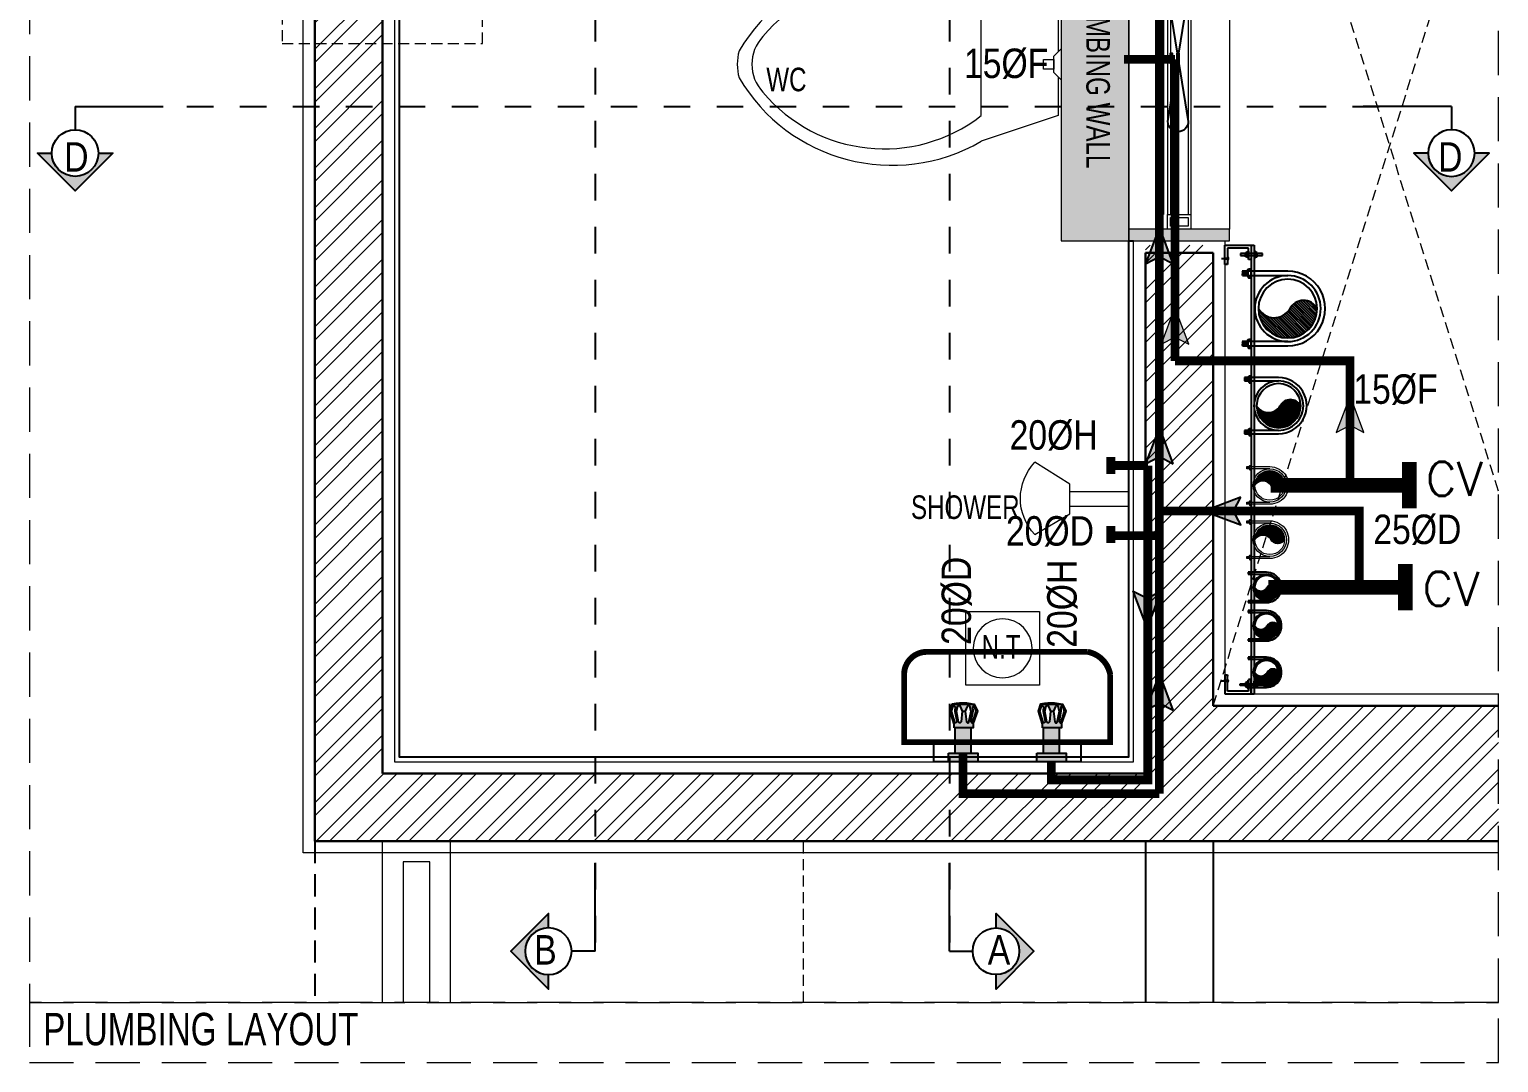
# Model space of a CAD drawing. Header units: inches. Extents: x 899679 to 12882928, y -3363313 to 527800.
# Drawn here: x 962586 to 965081, y 506039 to 507794 of the extents above; entities that cross this region are included whole.
import ezdxf
from ezdxf.enums import TextEntityAlignment as Align

# ---------------------------------------------------------------- set-up
doc = ezdxf.new("R2010")
doc.units = ezdxf.units.IN
doc.header["$LTSCALE"] = 150
for name, pattern in [('Dash', [6, 3, -3]), ('HIDDEN', [0.375, 0.25, -0.125]), ('HIDDEN2', [0.1875, 0.125, -0.0625])]:
    doc.linetypes.add(name, pattern=pattern)
for name, color, linetype, lineweight in [('DOTTED LINE-MSA', 3, 'HIDDEN2', 13), ('ELE', 6, 'Continuous', 25), ('ele02', 4, 'Continuous', 9), ('ele03', 147, 'Continuous', 5), ('g-cen-sym', 8, 'Continuous', 25), ('g-cent-sym', 8, 'Continuous', 15), ('g-ele-02', 8, 'Continuous', 9), ('g-text', 8, 'Continuous', 9), ('P.FIXTURE-MSA', 8, 'Continuous', 5), ('P_Soil Downtke pipe', 6, 'Continuous', 25), ('P_Water Supply Downtake pipe', 3, 'Continuous', 25), ('Pl_FLushing PIpe', 150, 'Continuous', 9), ('PLASTER', 3, 'Continuous', 9), ('SHEET', 7, 'Continuous', 13), ('WALL HATCH-MSA', 251, 'Continuous', 9), ('WALL-MSA', 32, 'Continuous', 30), ('WINDOW-MSA', 50, 'Continuous', 13)]:
    doc.layers.add(name, color=color, linetype=linetype, lineweight=lineweight)
for name, color, linetype in [('ELE-02-MSA', 4, 'Continuous'), ('g-sol250', 8, 'Continuous'), ('P-ASP', 42, 'Continuous'), ('P-DWS', 3, 'Continuous'), ('P-HWS', 1, 'Continuous'), ('P_GEYSER', 1, 'Continuous'), ('P_SANITARY', 7, 'Continuous'), ('PL-bracket', 7, 'Continuous'), ('TILE SECTION', 152, 'Continuous')]:
    doc.layers.add(name, color=color, linetype=linetype)
doc.styles.add('arial unicode', font='swisscl.ttf', dxfattribs={"height": 165})
doc.styles.add('PLUMBING TEXT', font='ARIALN.TTF')
doc.styles.add('SWINS', font='swissc.ttf')
doc.styles.add('{18b73a54-fa43-428c-adcb-c1c7bbdf2c84}', font='Simplex.shx')

# ---------------------------------------------------------------- blocks, each defined once
blk = doc.blocks.new('sec')
at = {"layer": 'g-cen-sym'}
h = blk.add_hatch(color=256, dxfattribs=at)
h.paths.add_polyline_path([(2.73e-14, 537.5273218287452), (-107.956475941309, 429.5708458874361), (-107.956475941309, 399.1607016395453, -0.2062306983916904), (2.730000000001706e-14, 445.6665243379758, -0.4142135623730596), (148.5555081145527, 297.1110162260618), (240.4163056053222, 297.1110162260618)])
h.paths.add_polyline_path([(-107.956475941309, 399.1607016395454), (-107.956475941309, 429.5708458874361), (-138.1869732997017, 399.3403485290693), (-138.1869732997017, 351.6371512499004, -0.09565303018648871)])
h.paths.add_polyline_path([(-138.1869732997017, 399.3403485290693), (-168.4174706606815, 369.1098511680636), (-168.4174706606815, 297.1110162260618), (-148.5555081119139, 297.1110162260618, -0.09423427136048851), (-138.1869732997017, 351.6371512499004)])
h.paths.add_polyline_path([(-168.4174706580426, 369.1098511680636), (-204.6941080129084, 332.8332138158367), (-204.6941080129084, 297.1110162260618), (-168.4174706606815, 297.1110162260618)])
h.paths.add_polyline_path([(-204.6941080129084, 332.8332138158367), (-240.4163056027092, 297.1110162260618), (-204.6941080129084, 297.1110162260618)])
for q in [(2.73e-14, 148.5555081130354), (-561.6378324203346, 0)]:
    blk.add_line((0, 0), q, dxfattribs=at)
blk.add_lwpolyline([(-148.5555081119139, 297.1110162260618), (-240.4163056027092, 297.1110162260618), (2.73e-14, 537.5273218287452), (240.4163056053222, 297.1110162260618), (148.5555081145527, 297.1110162260618)], dxfattribs=at)
blk.add_circle((2.73e-14, 297.1110162260618), 148.5555081130354, dxfattribs=at)
blk = doc.blocks.new('A$C9f60bd39')
for p, q in [((-25.00005471240729, 99.99999316036701), (-62.28428161423653, 159.5359041057527)), ((60.56100777816027, 159.7277266159654), (25.00002735946327, 99.99999316036701)), ((25.00002735946327, 99.99999316036701), (-25.00005471240729, 99.99999316036701)), ((12.50000684056431, 99.99999316036701), (-12.50003419537097, 99.99999316036701))]:
    blk.add_line(p, q)
blk.add_lwpolyline([(-12.50003419537097, 99.99999316036701), (-12.50002051796764, 0), (12.50002051796764, 0), (12.50000684056431, 99.99999316036701)], close=True)
blk.add_arc((-0.7608264302834868, 95.07164785638452), 89.11103114370214, 46.51608762641337, 133.6628466995608)
blk = doc.blocks.new('A$Cd9974d17')
at = {"elevation": -2.990973136893025e-06}
blk.add_lwpolyline([(14.51018306124024, -125), (139.5101830612402, -125), (139.5101830612402, 0), (14.51018306124024, 0)], close=True, dxfattribs=at)
blk.add_circle((77.01018305378966, -62.50000000372529, -3.011486838741326e-06), 50)
blk = doc.blocks.new('ewc')
at = {"linetype": 'Continuous'}
for p, q in [((6.000000000021826, 101.599999135622), (158.4000000000451, 152.3999991355522)), ((6.000000000021826, 24.57502629797091), (6.000000000021826, 101.599999135622)), ((158.4000000000451, 101.599999135622), (158.4000000000451, -101.6000008644478)), ((6.000000000021826, -101.6000008644478), (6.000000000021826, -24.57502391314483)), ((6.000000000021826, -101.6000008644478), (158.4000000000451, -152.4000008643779))]:
    blk.add_line(p, q, dxfattribs=at)
for points in [[(14.69999999997526, -15.87502045519068), (2.18279e-11, -30.5750262979127), (2.18279e-11, 30.57502629797091), (14.69999999997526, 15.87502629801747)], [(14.69999999997526, 9.524999135552207), (35.09999999999855, 9.524999135552207), (35.09999999999855, -9.52500086449436), (14.69999999997526, -9.52500086449436)]]:
    blk.add_lwpolyline(points, close=True, dxfattribs=at)
for centre, radius, start, end in [((334.6003760970416, -151.6075776776415), 351.3777508359386, 30.46294972132546, 120.0965059132994), ((350.166366009762, -145.4049900448299), 312.7060038516717, 39.84628294043039, 127.8249367280076), ((532.3713892993037, -8.644419722e-07), 79.81336324384073, 316.4848892072429, 43.51511079275708), ((539.3991887490483, 0.0005310428678058), 101.6, 344.8605283250158, 15.13947077070725), ((334.6003760970416, 151.607575948874), 351.3777508359386, 239.9034940867005, 329.5370502786747), ((350.166366009762, 145.4049883160623), 312.7060038516717, 232.1750632719923, 320.1537170595696)]:
    blk.add_arc(centre, radius, start, end, dxfattribs=at)
blk = doc.blocks.new('G$CB4442A9C')
at = {"layer": 'g-sol250'}
h = blk.add_hatch(color=251, dxfattribs=at)
h.dxf.hatch_style = 1
h.paths.add_polyline_path([(-628.0000000031432, 1995.22784962086), (-743.0000000342261, 1995.22784962086), (-743.0000000342261, 1395.227849621326), (-628.0000000031432, 1395.227849621326)])
h = blk.add_hatch(color=251, dxfattribs=at)
h.dxf.hatch_style = 1
h.paths.add_polyline_path([(-628.0014412755845, 1415.227849620162), (-628.0014412755845, 1395.227849620162), (-457.0000223042443, 1395.227849620162), (-457.0000223042443, 1415.227849620162)])
at = {"layer": 'WALL HATCH-MSA'}
h = blk.add_hatch(dxfattribs=at)
h.set_pattern_fill('ANSI32', color=251, scale=5)
h.set_pattern_definition([(45, (-961714.5419548996, -538284.7017676515), (-33.67596045400933, 33.67596045400933), []), (45, (-961692.0913048995, -538284.7017676515), (-33.67596045400933, 33.67596045400933), [])])
h.paths.add_polyline_path([(1.164153218269348e-10, 376.0278496127576), (1.164153218269348e-10, 606.0278496127576), (-485, 606.0278496127576), (-485, 1388.211088118842), (-600, 1388.211088118842), (-600, 491.0278496127576), (-1895.399999908637, 491.0278496127576), (-1895.399999908637, 1873.22784962086), (-2010.399999908637, 1873.22784962086), (-2010.399999908637, 376.0278496127576)])
at = {"layer": 'DOTTED LINE-MSA', "color": 251}
blk.add_line((-1180.399999602232, 102.0041043459205), (-1180.399999602232, 376.0278496127576), dxfattribs=at)
for points in [[(0, 970.6161829476478), (-485, 2508.22784962086)], [(-485, 606.0278496127576), (0, 2143.63951628597)]]:
    blk.add_lwpolyline(points, dxfattribs=at)
at = {"layer": 'ELE', "color": 251, "elevation": -0.3206779567362978}
for points in [[(-542.9243938508444, 1714.018883789075), (-527.0190565320663, 1812.719187209499, 1), (-561.7705521616153, 1812.719187209499), (-545.8652148428373, 1714.018883789075)], [(-542.9243938508444, 1696.78132727195), (-527.0190565320663, 1598.081023851526, -1), (-561.7705521616153, 1598.081023851526), (-545.8652148428373, 1696.78132727195)]]:
    blk.add_lwpolyline(points, format="xyb", dxfattribs=at)
at = {"layer": 'ELE', "color": 251}
blk.add_lwpolyline([(-554.4244049442932, 1696.764565770281), (-557.2668708218262, 1696.764565770281), (-557.2668708218262, 1714.002122287406), (-554.4244049442932, 1714.002122287406)], close=True, dxfattribs=at)
at = {"layer": 'ELE', "color": 251, "elevation": 1.994536980021167e-09}
blk.add_lwpolyline([(-542.9243938508444, 1696.78132727195), (-545.7668597283773, 1696.78132727195), (-545.7668597283773, 1714.018883789075), (-542.9243938508444, 1714.018883789075)], close=True, dxfattribs=at)
at = {"layer": 'ELE-02-MSA', "color": 251, "linetype": 'HIDDEN'}
blk.add_line((-2010.399999908637, 376.0278496127576), (-2010.399999908637, 102.0041043459205), dxfattribs=at)
at = {"layer": 'ELE-02-MSA', "color": 251}
for p, q in [((-599.9999998756684, 376.0278496638639), (-599.9999998756684, 102.0041043459205)), ((-484.9999996877741, 376.0278496647952), (-484.999999685213, 102.0041043459205))]:
    blk.add_line(p, q, dxfattribs=at)
at = {"layer": 'ele02', "color": 251}
for points in [[(-562.5000111521222, 1415.227849620162), (-562.5000111521222, 1440.227849620162), (-522.5000111521222, 1440.227849620162), (-522.5000111521222, 1415.227849620162)], [(-557.5000081420876, 1420.227852630196), (-557.5000081420876, 1435.227846610127), (-527.5000141621567, 1435.227846610127), (-527.5000141621567, 1420.227852630196)]]:
    blk.add_lwpolyline(points, close=True, dxfattribs=at)
at = {"layer": 'ele03', "color": 251}
for p, q in [((-628.0000000031432, 1975.227849620511), (-628.000022266293, 1415.227849620162)), ((-627.9999999603024, 1975.211088118842), (-628.0000222234521, 1415.211088118493)), ((-457.0000000428408, 1975.227849620511), (-457.0000223042443, 1415.227849620162)), ((-574.0000109057873, 1950.211088118842), (-574.0000295955688, 1440.211088118493)), ((-569.0000076964498, 1950.211088118842), (-569.0000267708674, 1440.211088118493)), ((-562.4999998123385, 1950.227849620511), (-562.5000185021199, 1440.227849620162)), ((-557.4999966030009, 1950.227849620511), (-557.5000156774186, 1440.227849620162)), ((-527.5000028223731, 1950.227849620511), (-527.500021695625, 1440.227849620162)), ((-522.4999997639097, 1950.227849620511), (-522.5000111558475, 1440.227849620162))]:
    blk.add_line(p, q, dxfattribs=at)
at = {"layer": 'g-cen-sym', "color": 251, "linetype": 'Dash', "lineweight": -3, "ltscale": 0.1}
for p, q in [((-1534.538959484897, 2859.235135957832), (-1534.538959484897, 189.1057121540653)), ((-932.8912417226238, 2859.235135957832), (-932.8912417226238, 189.1057121540653)), ((-2317.907000987558, 1623.647730005672), (-196.5792402785737, 1623.647730005672))]:
    blk.add_line(p, q, dxfattribs=at)
at = {"layer": 'g-cent-sym', "color": 251, "linetype": 'HIDDEN', "ltscale": 0.5, "elevation": 1.00000003677692}
blk.add_lwpolyline([(-2065.587873338256, 2006.3992377104), (-2065.891348915873, 1730.717670139275), (-1726.081427817, 1730.530635543982), (-1725.777952239383, 2006.212203115108), (-1748.919279561611, 2006.237677533762, -0.2302943893148561), (-1688.378295999486, 2115.124417772866, 0.1998407302499385), (-1780.60531512904, 2006.272558131837)], format="xyb", close=True, dxfattribs=at)
at = {"layer": 'g-ele-02', "color": 251, "linetype": 'Continuous'}
blk.add_lwpolyline([(-628, 1415.227849620162), (-628, 1395.227849620162), (-457.0000223042443, 1395.227849620162), (-457.0000223042443, 1415.227849620162)], close=True, dxfattribs=at)
at = {"layer": 'P.FIXTURE-MSA', "color": 251}
blk.add_lwpolyline([(-628.0000000031432, 1995.22784962086), (-743, 1995.22784962086), (-743, 1395.227849621326), (-628.0000000031432, 1395.227849621326)], close=True, dxfattribs=at)
at = {"layer": 'PLASTER', "color": 251}
blk.add_lwpolyline([(0, 356.0278496127576), (-2030.399999908637, 356.0278496127576), (-2030.399999908637, 1893.22784962086), (-1875.399999908637, 1893.22784962086), (-1875.399999908637, 511.0278496127576), (-620, 511.0278496127576), (-620, 1395.227849620162), (-465, 1395.227849620162), (-465, 626.0278496127576), (0, 626.0278496127576)], dxfattribs=at)
at = {"layer": 'SHEET', "color": 251, "linetype": 'HIDDEN', "ltscale": 2}
for points in [[(-2495.399999602232, 102.0041043459205), (0, 102.0041043459205), (0, 3058.909949447378), (-2495.399999602232, 3058.909949447378)], [(0, 102.0041043454548), (-2495.399999602232, 102.0041043459205), (-2495.399999602232, 4.656612873077393e-10), (0, 0)]]:
    blk.add_lwpolyline(points, close=True, dxfattribs=at)
at = {"layer": 'TILE SECTION', "color": 251}
blk.add_lwpolyline([(-1867.399999908637, 1893.22784962086), (-1867.399999908637, 519.0278496127576), (-628, 519.0278496127576), (-628, 1395.227849620162), (-620, 1395.227849620162)], dxfattribs=at)
at = {"layer": 'WALL-MSA', "color": 251}
for p, q in [((-2010.399999908637, 376.0278496127576, 1.054803372782328e-07), (-2010.399999908637, 1873.22784962086)), ((-1895.399999908637, 491.0278496127576, 9.85050471527448e-08), (-1895.399999908637, 1873.22784962086)), ((-600, 1375.227849620162), (-485, 1375.227849620162)), ((-600, 1375.227849620162), (-600, 491.0278496127576)), ((-485, 1375.227849620162), (-485, 606.0278496127576)), ((-485, 606.0278496127576), (0, 606.0278496127576)), ((-1895.399999908637, 491.0278496127576), (-600, 491.0278496127576)), ((-2010.399999908637, 376.0278496127576), (0, 376.0278496127576))]:
    blk.add_line(p, q, dxfattribs=at)
at = {"layer": 'WINDOW-MSA', "color": 251}
for p, q in [((-1895.399999602232, 102.0041043459205), (-1895.399999602232, 376.0278496127576)), ((-1780.399999602232, 102.0041043459205), (-1780.399999602232, 376.0278496127576))]:
    blk.add_line(p, q, dxfattribs=at)
blk.add_lwpolyline([(-1815.399999908637, 102.0041043459205), (-1815.399999908637, 341.0278496127576), (-1860.399999908637, 341.0278496127576), (-1860.399999908637, 102.0041043459205)], dxfattribs=at)
at = {"layer": 'g-cen-sym', "color": 251, "linetype": 'Dash', "lineweight": -3, "ltscale": 0.1, "yscale": 0.2666666667908428, "zscale": 0.2666666667908428}
for p, xscale, rotation in [((-2417.677089702571, 1623.647727704374), 0.2666666667908428, 180.0000008804521), ((-80.0535004575504, 1623.647727704374), -0.2666666667908428, 180), ((-1534.538961786195, 189.1057121540653), -0.2666666667908428, 89.99999999999999), ((-932.8912394213257, 189.1057121540653), 0.2666666667908428, 270)]:
    blk.add_blockref('sec', p, dxfattribs=dict(at, xscale=xscale, rotation=rotation))
at = {"layer": 'P.FIXTURE-MSA', "color": 251, "xscale": 0.8580354073040002, "yscale": 0.8580354073040002, "zscale": 0.8580354073040002, "rotation": 180}
blk.add_blockref('ewc', (-743, 1695.227849621326), dxfattribs=at)
at = {"layer": 'P.FIXTURE-MSA', "color": 251, "xscale": -1, "rotation": 89.99999999999999}
blk.add_blockref('A$C9f60bd39', (-628, 957.1278496170416), dxfattribs=at)
at = {"layer": 'P.FIXTURE-MSA', "color": 251, "xscale": -1}
blk.add_blockref('A$Cd9974d17', (-765.4898169729859, 766.0278495631646, 2.990973136893025e-06), dxfattribs=at)
at = {"layer": 'g-cen-sym', "color": 251, "linetype": 'Dash', "lineweight": -3, "ltscale": 0.1, "style": 'SWINS'}
for s, p in [('D', (-2415.605735671008, 1537.956501441775, 2.375956986711003e-09)), ('D', (-82.15732201829087, 1537.956501441775, 2.375956986711003e-09)), ('B', (-1618.905146750389, 191.4703122467035, 2.375956986711003e-09)), ('A', (-848.5575219896855, 191.4703122467035, 2.375956986711003e-09))]:
    blk.add_text(s, height=50, dxfattribs=at).set_placement(p, align=Align.MIDDLE_CENTER)
at = {"layer": 'g-text', "color": 251, "style": 'arial unicode'}
blk.add_text('PLUMBING WALL', height=40, rotation=270, dxfattribs=at).set_placement((-700.2645298640709, 1855.766132782213, 3.051721925909947e-06))
blk.add_text('WC', height=40, dxfattribs=at).set_placement((-1209.629640254425, 1669.519592481083, 0.0008624793718623391), align=Align.MIDDLE)
for s, height, p in [('SHOWER', 40, (-998.03768039844, 923.2148397892015, 3.051721925909947e-06)), ('N.T', 40, (-877.9517142557306, 686.0243349767989, -3.224998791748e-06)), ('PLUMBING LAYOUT ', 55, (-2471.931933797663, 29.42926908913068))]:
    blk.add_text(s, height=height, dxfattribs=at).set_placement(p)
blk = doc.blocks.new('A$C71541A21')
h = blk.add_hatch()
h.set_pattern_fill('ANSI31', color=256, scale=15624.99999961172, angle=449.9999947211993, style=0)
h.set_pattern_definition([(225.0000052736955, (2987.514096804695, -8852.990632419187), (-2.209708894839474, 2.209708487257594), [])])
edge = h.paths.add_edge_path()
edge.add_ellipse((58.19573492583879, 66.33248665570433), major_axis=(-35.35533905670769, 35.35533905670769), ratio=0.9999999999963864, start_angle=315.00000527864233, end_angle=405.0000052790051, ccw=False)
edge.add_ellipse((58.19573492606526, 66.33248665570433), major_axis=(-35.35533905654907, -35.35533905654907), ratio=0.9999999999990152, start_angle=135.0000052792887, end_angle=225.0000000000283, ccw=False)
edge.add_ellipse((84.99012411941371, 79.03934499527237), major_axis=(-18.70781260122782, 18.70781260122782), ratio=0.9999999999990392, start_angle=72.05095237669781, end_angle=196.2959103731115, ccw=False)
edge.add_ellipse((35.01052318419402, 50.98169697085457), major_axis=(-21.84810600288985, 21.84810600288985), ratio=0.9999999999985292, start_angle=256.2424875922653, end_angle=375.2099589512152)
at = {"color": 253}
for p, q in [((-18.89106795806232, 129.8324832193147), (58.19572907563697, 129.8324866465499)), ((-9.54635294477252, 129.831727855091), (-11.43835364824865, 129.8372014557497)), ((-9.548668197777328, 132.701747422945), (-8.418130726596372, 133.8388452140151)), ((-9.540326368397595, 122.3611023641951), (-9.548668197777328, 132.7017474233088)), ((-9.515043614402327, 131.1003206797267), (-4.017719424910991, 131.0844167980775)), ((-8.418130726596372, 133.8388452140151), (-4.017719424910991, 133.8388452140151)), ((58.19572976394407, 122.3618984121623), (-19.34279916938048, 122.3619066906281)), ((-9.540326368397595, 122.3611023641951), (-9.548668197777328, 119.4776715886491)), ((-9.548668197777328, 119.4776715886491), (-8.418130726596372, 118.3405737975789)), ((-9.54398898214198, 121.095085953604), (-4.017719424910991, 121.0790983322312)), ((-8.418130726596372, 118.3405737975789), (-4.017719424910991, 118.3405737975789)), ((58.19574077694657, 2.832486664677487), (-19.34279379814656, 2.832478416473873)), ((-18.89105706969759, 10.30306669630091), (58.19574008841307, 10.30307489960869)), ((58.19574077694657, 2.832486664677487), (-13.3133817491303, 2.832479011567313)), ((-9.546341147898643, 10.30231303168141), (-11.10284523895749, 10.30681603271836)), ((-9.548656401267221, 13.17233259953531), (-8.418118929722494, 14.30943039060541)), ((-9.540314571523721, 2.831687540421555), (-9.548656401267221, 13.17233259953531)), ((-9.540314571523721, 2.831687540421555), (-9.548656401267221, -0.0517432354882459)), ((-9.543977185268105, 1.56567112983059), (-4.017707627673313, 1.549683508457674)), ((-9.515031817528447, 11.57090585595318), (-4.017707627673313, 11.55500197394024)), ((-8.418118929722494, 14.30943039060541), (-4.017707627673313, 14.30943039060541)), ((-9.548656401267221, -0.0517432354882459), (-8.418118929722494, -1.188841026558363)), ((-8.418118929722494, -1.188841026558363), (-4.017707627673313, -1.188841026558363))]:
    blk.add_line(p, q, dxfattribs=at)
for points in [[(-19.39855965395615, 122.2485780273218, 0.1779413410830516), (-18.96089619515904, 125.9839440835293, -0.2328251976264197), (-18.95009380971812, 129.7178886617275)], [(-19.39854785708225, 2.719163203912031, 0.1779413410830516), (-18.96088439792142, 6.454529259755815, -0.2328251976264197), (-18.9500820128443, 10.18847383831774)]]:
    blk.add_lwpolyline(points, format="xyb", dxfattribs=at)
for points in [[(-17.33959012638577, 129.8327036686914), (-16.18338604933437, 122.3601411850922)], [(-15.15917705513048, 129.8335857501314), (-14.00297297844291, 122.361023266896)], [(-12.97876398460279, 129.8344678319353), (-11.82255990755139, 122.3619053483361)], [(-10.79835091371127, 129.8353499133754), (-9.540865640548088, 123.0295915888945)], [(-4.017719424910991, 133.8388452140151), (-4.017719424910991, 118.3405737975789)], [(-17.33957832914815, 10.30328884491786), (-16.18337425246052, 2.830726361682465)], [(-15.15916525825657, 10.30417092635792), (-14.002961181569, 2.831608443122533)], [(-12.97875218772888, 10.30505300816178), (-11.82254811067751, 2.8324905245626)], [(-10.7983391164736, 10.30593508960185), (-9.540853843674213, 3.500176764757211)], [(-4.017707627673313, 14.30943039060541), (-4.017707627673313, -1.188841026558363)]]:
    blk.add_lwpolyline(points, dxfattribs=at)
for major_axis, ratio, start_param, end_param in [((-8.399999999999996e-15, -56.0294117612936), 0.9999999999955402, -0.7853981633996782, 5.497787143779905), ((-1.31e-14, -49.99999999999997), 0.9999999999967564, -0.7853981633990699, 5.497787143780516)]:
    blk.add_ellipse((58.19573492561231, 66.33248665570433), major_axis=major_axis, ratio=ratio, start_param=start_param, end_param=end_param)
at = {"color": 253, "extrusion": (0, 0, -1)}
blk.add_ellipse((58.19573492629181, 66.33248665570433), major_axis=(-44.90128060301127, -44.90128060301129), ratio=0.999999999999692, start_param=2.356194490192188, end_param=5.497787143781983, dxfattribs=at)
at = {"extrusion": (0, 0, -1)}
for centre, major_axis, ratio, start_param, end_param in [((35.01052318464697, 50.98169697049223), (-21.8481060029837, -21.8481060029837), 0.999999999999786, 1.30533246416926, 3.381706541423978), ((84.89053644642789, 78.88060685054668), (-18.59417428406518, 18.59417428406518), 0.9999999999967792, 2.853642975592703, 5.029312805762117)]:
    blk.add_ellipse(centre, major_axis=major_axis, ratio=ratio, start_param=start_param, end_param=end_param, dxfattribs=at)
blk = doc.blocks.new('*U88')
for p, q in [((-757.1448806008788, 44.72142396942945), (-757.1448806008788, 49.69098918781675)), ((-757.1448806008788, 49.68862127818283), (0, 49.68862127818283)), ((0, 44.72142396942945), (0, 49.69098918781675)), ((-757.1448806008788, 44.72190422909625), (-733.1434570500167, 44.72190422909625)), ((-757.1448806008788, 0), (-757.1448806008788, 44.72190422909625)), ((-757.1448806008788, 44.72171776174218), (0, 44.71953631946235)), ((-733.1434570444645, 39.97065656435734), (-752.3936329406807, 39.97065656435734)), ((-752.3936329406807, 39.97065656435734), (-752.3936329466977, 4.751247661959496)), ((-733.1434570500167, 44.72190422909625), (-733.1434570444645, 39.97065656435734)), ((0, 44.72190422909625), (-24.18943095835834, 44.72190422909625)), ((-24.18943095835834, 44.72190422909625), (-24.18943096391718, 39.97065656435734)), ((-24.18943096391718, 39.97065656435734), (-4.751247660191439, 39.97065656435734)), ((-4.751247660191439, 39.97065656435734), (-4.751247654174222, 4.751247661959496)), ((0, 0), (0, 44.72190422909625)), ((-724.6190892762414, 0), (-757.1448806008788, 0)), ((-752.3936329466977, 4.751247661959496), (-724.6190892702244, 4.751247661959496)), ((-725.4623252248076, 4.751247661959496), (-727.3057025116448, 4.751247661959496)), ((-724.6190892702244, 4.751247661959496), (-727.3057025116448, 4.751247661959496)), ((-724.6190892702244, 4.751247661959496), (-724.6190892762414, 0)), ((-4.751247654174222, 4.751247661959496), (-32.52579132463689, 4.751247661959496)), ((-32.52579132463689, 4.751247661959496), (-29.83917808923434, 4.751247661959496)), ((-32.52579132463689, 0), (0, 0)), ((-31.68255537607183, 4.751247661959496), (-29.83917808923434, 4.751247661959496))]:
    blk.add_line(p, q)
at = {"color": 7, "ltscale": 0.125}
for p, q in [((-735.8182962974275, 51.56487437560279), (-747.4101515085605, 51.56487437560279)), ((-747.4101515085605, 51.56487437560279), (-747.4101515085605, 49.69146944608656)), ((-737.9151898189848, 54.73987305416085), (-745.3106176900073, 54.73987305416085)), ((-745.3106176900073, 54.73987305416085), (-745.3106176900073, 51.56487437560279)), ((-745.3106176900073, 51.56487437560279), (-737.9151898189848, 51.56487437560279)), ((-740.0290947257125, 63.33749707066454), (-743.2018534073327, 63.33749707066454)), ((-743.2018534073327, 63.33749707066454), (-743.2018534073327, 26.32462893977936)), ((-740.0290947257125, 26.32462893977936), (-740.0290947257125, 63.33749707066454)), ((-737.9151898189848, 51.56487437560279), (-737.9151898189848, 54.73987305416085)), ((-735.8182962974275, 49.69146944608656), (-735.8182962974275, 51.56487437560279)), ((-21.51459171095462, 51.56487437560279), (-9.92273649982212, 51.56487437560279)), ((-21.51459171095462, 49.69146944608656), (-21.51459171095462, 51.56487437560279)), ((-9.92273649982212, 49.69146944608656), (-21.51459171095462, 49.69146944608656)), ((-19.41769818939042, 54.73987305416085), (-12.02227031837515, 54.73987305416085)), ((-19.41769818939042, 51.56487437560279), (-19.41769818939042, 54.73987305416085)), ((-12.02227031837515, 51.56487437560279), (-19.41769818939042, 51.56487437560279)), ((-17.30379328266986, 63.33749707066454), (-14.13103460105026, 63.33749707066454)), ((-17.30379328266986, 26.32462893977936), (-17.30379328266986, 63.33749707066454)), ((-14.13103460105026, 63.33749707066454), (-14.13103460105026, 26.32462893977936)), ((-12.02227031837515, 54.73987305416085), (-12.02227031837515, 51.56487437560279)), ((-9.92273649982212, 51.56487437560279), (-9.92273649982212, 49.69146944608656)), ((-747.4101515085605, 38.09725163530675), (-747.4101515085605, 39.97065656435734)), ((-747.4101515085605, 39.97065656435734), (-735.8182962974275, 39.97065656435734)), ((-735.8182962974275, 38.09725163530675), (-747.4101515085605, 38.09725163530675)), ((-745.3106176900073, 34.92225295628305), (-745.3106176900073, 38.09725163530675)), ((-745.3106176900073, 38.09725163530675), (-737.9151898189848, 38.09725163530675)), ((-737.9151898189848, 34.92225295628305), (-745.3106176900073, 34.92225295628305)), ((-743.2018534073327, 26.32462893977936), (-740.0290947257125, 26.32462893977936)), ((-737.9151898189848, 38.09725163530675), (-737.9151898189848, 34.92225295628305)), ((-735.8182962974275, 39.97065656435734), (-735.8182962974275, 38.09725163530675)), ((-9.92273649982212, 39.97065656435734), (-21.51459171095462, 39.97065656435734)), ((-21.51459171095462, 39.97065656435734), (-21.51459171095462, 38.09725163530675)), ((-21.51459171095462, 38.09725163530675), (-9.92273649982212, 38.09725163530675)), ((-12.02227031837515, 38.09725163530675), (-19.41769818939042, 38.09725163530675)), ((-19.41769818939042, 38.09725163530675), (-19.41769818939042, 34.92225295628305)), ((-19.41769818939042, 34.92225295628305), (-12.02227031837515, 34.92225295628305)), ((-14.13103460105026, 26.32462893977936), (-17.30379328266986, 26.32462893977936)), ((-12.02227031837515, 34.92225295628305), (-12.02227031837515, 38.09725163530675)), ((-9.92273649982212, 38.09725163530675), (-9.92273649982212, 39.97065656435734))]:
    blk.add_line(p, q, dxfattribs=at)
for points in [[(-734.8128980420728, -5.459783804278004), (-736.0443875507516, 4.75124766195949)], [(-734.8128980420728, -5.459783804278004), (-733.5814085333936, 4.75124766195949)], [(-32.52579132463689, 0), (-32.52579132463689, 4.751247661959496)], [(-22.33198255880644, -5.459783804278004), (-23.56347206748561, 4.75124766195949)], [(-22.33198255880644, -5.459783804278004), (-21.10049305012726, 4.75124766195949)]]:
    blk.add_lwpolyline(points)
for centre, radius, start, end in [((-734.8943854098967, 4.542921116976267), 1.93870399255409, 6.168720518134509, 173.8312794818654), ((-22.25049519098253, 4.542921116976278), 1.938703992554078, 6.168720518134083, 173.8312794818659)]:
    blk.add_arc(centre, radius, start, end)
blk = doc.blocks.new('ARR')
at = {"ltscale": 0.025}
h = blk.add_hatch(color=256, dxfattribs=at)
edge = h.paths.add_edge_path()
edge.add_line((248.5438484465703, 93.94263017456979), (-2.328306436538696e-08, -1.164153218269348e-08))
edge.add_line((0, 0), (248.5438484698534, -93.94263018621132))
edge.add_line((248.5438484465703, -93.94263019785285), (199.9999999767169, -1.164153218269348e-08))
edge.add_line((200, 0), (248.5438484698534, 93.94263018621132))
at = {"color": 7, "linetype": 'Continuous', "ltscale": 0.025}
blk.add_lwpolyline([(248.5438484465703, 93.94263017456979), (0, 0), (248.5438484465703, -93.94263019785285), (200, 0)], close=True, dxfattribs=at)
blk = doc.blocks.new('AC')
at = {"layer": 'P_SANITARY', "ltscale": 10}
h = blk.add_hatch(color=7, dxfattribs=at)
h.set_gradient(color1=(242, 244, 241), color2=(118, 137, 108), rotation=90.00000000000003, one_color=1, tint=0.4799999892711639, name='INVCYLINDER')
h.paths.add_polyline_path([(-4.656613e-10, -24.99945513007697), (14.31408783327788, -24.99945513007697), (14.31408783327788, 0.0021237677428871), (4.656613e-10, 0.0021237677428871)])
h.paths.add_polyline_path([(4.656613e-10, 0.0021237677428871), (14.31408783327788, 0.0021237677428871), (14.31408783327788, 24.99945513007697), (4.656613e-10, 24.99945513007697)])
h = blk.add_hatch(color=7, dxfattribs=at)
h.set_gradient(color1=(242, 244, 241), color2=(118, 137, 108), rotation=90.00000000000003, one_color=1, tint=0.4799999892711639, name='INVCYLINDER')
h.paths.add_polyline_path([(14.31408783327788, 13.41977291507646), (14.31408783327788, -13.41977291542571), (57.60630970122293, -13.41977291542571), (57.60630970122293, 13.41977291507646)])
h = blk.add_hatch(color=7, dxfattribs=at)
h.set_gradient(color1=(242, 244, 241), color2=(118, 137, 108), rotation=90.00000000000003, one_color=1, tint=0.4799999892711639, name='INVCYLINDER')
h.paths.add_polyline_path([(99.97194769605996, 0.0021237677428871), (99.75558331026696, 5.541051914216949), (98.98042425839228, 12.12990388472099), (97.43010615045205, 18.81565072957892), (85.75427288375795, 24.33865900163073), (65.55169001407921, 17.31378006224986), (57.60630970122293, 17.31378006224986), (57.60630970122293, 0.0021237677428871)])
h.paths.add_polyline_path([(93.79654807783665, 7.188264906522818), (85.8996152053587, 3.748496603569946), (67.44114020932466, 5.734841684112324), (66.90821835957468, 6.170868652523495), (65.98771698214114, 7.236712351324968), (65.69703233521432, 8.641688137548044), (66.13305930374189, 9.319952312391253), (67.05356068117544, 9.949769043014383), (86.04495752719228, 13.53487967140972), (94.3294699306134, 11.35474482947029), (94.66860201442614, 10.87027041637338), (95.24997130408882, 9.90132159856148), (95.24997130408882, 8.593240693211554), (94.76549689564851, 7.866529082297347)], flags=16)
h.paths.add_polyline_path([(92.92449414101429, 16.05414660158567), (85.65737800276837, 16.29638379998505), (69.0399057616014, 13.14730014000088), (68.79766855482012, 13.14730014000088), (68.31319414637983, 13.29264246521052), (66.85977091919631, 13.72866943362169), (66.2784016295336, 14.16469640168361), (65.98771698214114, 14.84296057687607), (66.13305930374189, 15.61811963282525), (66.90821835957468, 16.63551588740665), (85.8996152053587, 22.40076135809069), (94.52325969329105, 19.49391490395646), (94.66860201442614, 19.00944049900863), (94.76549689564851, 18.04049168131314), (94.3294699306134, 16.92620053049177)], flags=16)
h = blk.add_hatch(color=7, dxfattribs=at)
h.set_gradient(color1=(242, 244, 241), color2=(118, 137, 108), rotation=90.00000000000003, one_color=1, tint=0.4799999892711639, name='INVCYLINDER')
h.paths.add_polyline_path([(86.04495752719228, -11.02797287900466), (67.05356068117544, -7.491309694829396), (66.13305930374189, -6.813045520219017), (65.69703233521432, -6.183228789246641), (65.98771698214114, -4.778253003023564), (66.90821835957468, -3.712409303872847), (67.44114020932466, -3.27638233557809), (86.04495752719228, -1.323225663392803), (86.04495752719228, 0.0021237677428871), (57.60630970122293, 0.0021237677428871), (57.60630970122293, -14.90376815770287), (63.71068725921213, -14.90376815770287), (86.04495752719228, -22.1708842960652), (86.04495752719228, -19.84486277902033), (85.8996152053587, -19.89385457290335), (66.90821835957468, -14.17705653852317), (66.13305930374189, -13.15966028417461), (65.98771698214114, -12.38450122880749), (66.2784016295336, -11.70623705349862), (66.85977091919631, -11.27021008520387), (68.31319414637983, -10.83418311714194), (68.79766855482012, -10.68884079880081), (69.0399057616014, -10.68884079880081), (85.65737800276837, -13.83792445936706), (92.92449414101429, -13.5956872528186), (94.3294699306134, -14.46774118964095), (94.76549689564851, -15.53358488855883), (94.66860201442614, -16.59942858759314), (94.52325969329105, -16.98700811923481), (86.04495752719228, -19.84486277902033), (86.04495752719228, -22.1708842960652), (98.30216008354908, -17.81061461230273), (98.3990549684968, -17.56837740517221), (98.44750240910801, -16.93856067466549), (98.88352937740272, -14.61308350763284), (99.41645122691988, -10.93107799778227), (99.85247819544749, -6.183228789246641), (99.99782052054071, -0.6602205247618258), (99.97194769605996, 0.0021237677428871), (86.04495752719228, 0.0021237677428871), (86.04495752719228, -1.400901647866701), (93.79654807783665, -4.72980555833783), (94.76549689564851, -5.359622288960961), (95.24997130408882, -6.086333908024244), (95.24997130408882, -7.394414813490582), (94.66860201442614, -8.411811068304813), (94.3294699306134, -8.847838036250321)])
at = {"layer": 'P_SANITARY', "color": 7}
blk.add_line((57.60630970122293, 17.31378006224986), (57.60630970122293, -14.90376815770287), dxfattribs=at)
at = {"layer": 'P_SANITARY', "ltscale": 10}
blk.add_lwpolyline([(14.31408783327788, -24.99945513007697), (14.31408783327788, 24.99945513007697), (4.656613e-10, 24.99945513007697), (-4.656613e-10, -24.99945513007697)], close=True, dxfattribs=at)
for points in [[(57.60630970122293, 13.41977291507646), (14.31408783327788, 13.41977291507646)], [(14.31408783327788, -13.41977291542571), (57.60630970122293, -13.41977291542571)]]:
    blk.add_lwpolyline(points, dxfattribs=at)
at = {"layer": 'P_SANITARY', "color": 7}
for points in [[(57.60630970122293, -14.90376815770287), (63.71068725921213, -14.90376815770287), (86.04495752719228, -22.1708842960652), (98.30216008354908, -17.81061461230273), (98.3990549684968, -17.56837740517221), (98.44750240910801, -16.93856067466549), (98.88352937740272, -14.61308350763284), (99.41645122691988, -10.93107799778227), (99.85247819544749, -6.183228789246641), (99.99782052054071, -0.6602205247618258), (99.75558331026696, 5.541051914216949), (98.98042425839228, 12.12990388472099), (97.43010615045205, 18.81565072957892), (85.75427288375795, 24.33865900163073), (65.55169001407921, 17.31378006224986), (57.60630970122293, 17.31378006224986), (57.60630970122293, -14.90376815770287)], [(86.04495752719228, 13.53487967140972), (94.3294699306134, 11.35474482947029), (94.66860201442614, 10.87027041637338), (95.24997130408882, 9.90132159856148), (95.24997130408882, 8.593240693211554), (94.76549689564851, 7.866529082297347), (93.79654807783665, 7.188264906522818), (85.8996152053587, 3.748496603569946), (67.44114020932466, 5.734841684112324), (66.90821835957468, 6.170868652523495), (65.98771698214114, 7.236712351324968), (65.69703233521432, 8.641688137548044), (66.13305930374189, 9.319952312391253), (67.05356068117544, 9.949769043014383), (86.04495752719228, 13.53487967140972)], [(85.8996152053587, 22.40076135809069), (94.52325969329105, 19.49391490395646), (94.66860201442614, 19.00944049900863), (94.76549689564851, 18.04049168131314), (94.3294699306134, 16.92620053049177), (92.92449414101429, 16.05414660158567), (85.65737800276837, 16.29638379998505), (69.0399057616014, 13.14730014000088), (68.79766855482012, 13.14730014000088), (68.31319414637983, 13.29264246521052), (66.85977091919631, 13.72866943362169), (66.2784016295336, 14.16469640168361), (65.98771698214114, 14.84296057687607), (66.13305930374189, 15.61811963282525), (66.90821835957468, 16.63551588740665), (85.8996152053587, 22.40076135809069)], [(86.04495752719228, 22.93368320795707), (86.04495752719228, 24.19331667607185)], [(86.04495752719228, 13.72866943362169), (86.04495752719228, 17.16843773680739)], [(86.04495752719228, -1.290037255384959), (86.04495752719228, 3.457811960834078)], [(97.67234335327522, -17.76216717495117), (97.67234335327522, 17.36222750635352)], [(86.04495752719228, -11.02797287900466), (94.3294699306134, -8.847838036250321), (94.66860201442614, -8.411811068304813), (95.24997130408882, -7.394414813490582), (95.24997130408882, -6.086333908024244), (94.76549689564851, -5.359622288960961), (93.79654807783665, -4.72980555833783), (85.8996152053587, -1.338484699954278), (67.44114020932466, -3.27638233557809), (66.90821835957468, -3.712409303872847), (65.98771698214114, -4.778253003023564), (65.69703233521432, -6.183228789246641), (66.13305930374189, -6.813045520219017), (67.05356068117544, -7.491309694829396), (86.04495752719228, -11.02797287900466)], [(85.8996152053587, -19.89385457290335), (94.52325969329105, -16.98700811923481), (94.66860201442614, -16.59942858759314), (94.76549689564851, -15.53358488855883), (94.3294699306134, -14.46774118964095), (92.92449414101429, -13.5956872528186), (85.65737800276837, -13.83792445936706), (69.0399057616014, -10.68884079880081), (68.79766855482012, -10.68884079880081), (68.31319414637983, -10.83418311714194), (66.85977091919631, -11.27021008520387), (66.2784016295336, -11.70623705349862), (65.98771698214114, -12.38450122880749), (66.13305930374189, -13.15966028417461), (66.90821835957468, -14.17705653852317), (85.8996152053587, -19.89385457290335)], [(86.04495752719228, -13.5956872528186), (86.04495752719228, -11.02797287900466)], [(86.04495752719228, -22.0739894148428), (86.04495752719228, -19.94230200944002)]]:
    blk.add_lwpolyline(points, dxfattribs=at)
blk = doc.blocks.new('GEYSER')
at = {"layer": 'P_GEYSER', "linetype": 'Continuous'}
for points in [[(-125.3349405054468, -33.16639222588856), (-125.3349405054468, 0)], [(125.3349405056797, 0), (-125.3349405054468, 0)], [(125.3349405056797, -33.16639222588856), (125.3349405056797, 0)]]:
    blk.add_lwpolyline(points, dxfattribs=at)
at = {"layer": 'P_GEYSER', "linetype": 'Continuous', "const_width": 10}
blk.add_lwpolyline([(175, -148.1663922258885, -0.3080263182779532), (136.8851185357198, -186.4997255592606), (-136.6666666665114, -186.4997255592606, -0.4142135623722055), (-175, -148.1663922258885), (-175, -33.16639222588856), (175, -33.16639222588856)], format="xyb", close=True, dxfattribs=at)
at = {"layer": 'P_SANITARY', "rotation": 269.9999999999999}
for p in [(-74.89077406539582, 8.149072527885437e-10), (75.10922593413852, -1.164224272542924e-10)]:
    blk.add_blockref('AC', p, dxfattribs=at)

msp = doc.modelspace()

# ---------------------------------------------------------------- linework, layer by layer
at = {"layer": 'P-HWS', "lineweight": 5, "const_width": 15}
for points in [[(964422.682022445, 507038.933921297), (964422.682022445, 507067.7746866354)], [(964485.682022445, 507053.3543039662), (964485.682022445, 506519.5713747486), (964321.8450866225, 506519.5713747486)], [(964485.682022445, 507053.3543039662), (964422.682022445, 507053.3543039662)], [(964321.8450866225, 506550.439117138), (964321.8450866225, 506512.0497282202)]]:
    msp.add_lwpolyline(points, dxfattribs=at)
at = {"layer": 'P_Water Supply Downtake pipe', "ltscale": 20}
for points, const_width in [([(964401.682022445, 508234.8543039662), (964505.182022445, 508234.8543039662), (964505.182022445, 506496.0190609855)], 15), ([(964844.5668476047, 506846.5156706572), (964844.5668476047, 506976.0619741193), (964505.182022445, 506976.0619741193)], 15), ([(964422.682022445, 506921.7566174933), (964422.682022445, 506950.5973828317)], 15), ([(964422.682022445, 506934.3543039662), (964505.182022445, 506934.3543039662)], 15), ([(964922.9039576869, 506807.1904133316), (964922.9039576869, 506885.8409279827)], 25), ([(964690.0293704197, 506846.5156706572), (964922.9039576869, 506846.5156706572)], 25), ([(964171.845086623, 506564.7532049704), (964171.845086623, 506496.0190609855), (964505.182022445, 506496.0190609855)], 15)]:
    msp.add_lwpolyline(points, dxfattribs=dict(at, const_width=const_width))
at = {"layer": 'Pl_FLushing PIpe'}
for points, const_width in [([(964445.1809380505, 507743.0930156716), (964531.682022445, 507743.0930156716)], 15), ([(964531.682022445, 507743.0930156716), (964531.682022445, 507231.0813004842)], 15), ([(964829.068735639, 507019.8726213373), (964829.068735639, 507231.0813004842), (964531.682022445, 507231.0813004842)], 15), ([(964929.9039576869, 506980.5473640117), (964929.9039576869, 507059.1978786628)], 25), ([(964694.3153807032, 507019.8726213373), (964929.9039576869, 507019.8726213373)], 25)]:
    msp.add_lwpolyline(points, dxfattribs=dict(at, const_width=const_width))

# ---------------------------------------------------------------- block references
at = {"color": 1}
msp.add_blockref('G$CB4442A9C', (965081.432022445, 506039.4112675252), dxfattribs=at)
at = {"layer": 'P-ASP', "xscale": -0.7500000002375171, "yscale": 0.7500000002375171, "zscale": 0.7500000002375171, "rotation": 179.9999767573684}
msp.add_blockref('A$C71541A21', (964664.2022452662, 507204.7034890798), dxfattribs=at)
at = {"layer": 'P-HWS', "lineweight": 5, "xscale": -0.25, "yscale": 0.25, "zscale": 0.25, "rotation": 270}
msp.add_blockref('ARR', (964484.4849129438, 506777.9338124945), dxfattribs=at)
at = {"layer": 'P_GEYSER', "xscale": -1, "rotation": 180}
msp.add_blockref('GEYSER', (964246.7358606884, 506550.4391171379), dxfattribs=at)
at = {"layer": 'P_Soil Downtke pipe', "ltscale": 20, "xscale": -1, "rotation": 180}
msp.add_blockref('A$C71541A21', (964665.2066829295, 507386.2351224317), dxfattribs=at)
at = {"layer": 'P_Water Supply Downtake pipe', "ltscale": 20}
for name, p, xscale, yscale, zscale, rotation in [('ARR', (964505.182022445, 507458.1548044391), 0.25, 0.25, 0.25, 270), ('ARR', (964505.182022445, 507118.6177041582), 0.25, 0.25, 0.25, 270), ('A$C71541A21', (964663.7270455807, 506873.1520533336), -0.4037956793862306, 0.4037956793862306, 0.4037956793862306, 180), ('A$C71541A21', (964663.7269841796, 506808.0435320961), -0.4037956793862306, 0.4037956793862306, 0.4037956793862306, 180), ('A$C71541A21', (964663.726922778, 506728.9350108576), -0.4037956793862306, 0.4037956793862306, 0.4037956793862306, 180), ('ARR', (964505.182022445, 506700.0350124933), 0.25, 0.25, 0.25, 270)]:
    msp.add_blockref(name, p, dxfattribs=dict(at, xscale=xscale, yscale=yscale, zscale=zscale, rotation=rotation))
at = {"layer": 'P_Water Supply Downtake pipe', "ltscale": 20, "xscale": 0.25, "yscale": 0.25, "zscale": 0.25}
msp.add_blockref('ARR', (964581.2546243358, 506976.0619741193), dxfattribs=at)
at = {"layer": 'PL-bracket', "lineweight": -3, "xscale": 1.006212302326112, "yscale": 1.006212302326112, "zscale": 1.006212302326112, "rotation": 269.9826744529678}
msp.add_blockref('*U88', (964616.1735403088, 506665.4391171379), dxfattribs=at)
at = {"layer": 'Pl_FLushing PIpe', "xscale": 0.25, "yscale": 0.25, "zscale": 0.25, "rotation": 270}
for p in [(964531.682022445, 507321.4462844166), (964829.068735639, 507171.7815902086)]:
    msp.add_blockref('ARR', p, dxfattribs=at)
at = {"layer": 'Pl_FLushing PIpe', "xscale": 0.5047445992327882, "yscale": 0.5047445992327882, "zscale": 0.5047445992327882}
for p in [(964663.3101335298, 506986.0510832113), (964663.3100194843, 506893.9151215493)]:
    msp.add_blockref('A$C71541A21', p, dxfattribs=at)

# ---------------------------------------------------------------- texts
at = {"layer": 'P-DWS', "lineweight": 5, "style": '{18b73a54-fa43-428c-adcb-c1c7bbdf2c84}'}
msp.add_text('CV', height=57.82781925423765, dxfattribs=at).set_placement((964952.3482175074, 506815.2432034544, -1.557454420990229e-09))
at = {"layer": 'P-HWS', "lineweight": 5, "style": 'PLUMBING TEXT'}
msp.add_text('20%%CH', height=50, dxfattribs=at).set_placement((964250.8534721732, 507080.2336653746, -1.118389214571636e-09))
at = {"layer": 'P_GEYSER', "style": 'PLUMBING TEXT'}
msp.add_text('20%%CH', height=50, rotation=90, dxfattribs=at).set_placement((964364.7259856254, 506743.7893535135))
at = {"layer": 'P_Water Supply Downtake pipe', "ltscale": 20, "style": 'PLUMBING TEXT'}
for s, p in [('20%%CD', (964244.6177425799, 506917.295586456, -2.236784684095517e-09)), ('25%%CD', (964868.5658197771, 506920.0102797608))]:
    msp.add_text(s, height=50, dxfattribs=at).set_placement(p)
msp.add_text('20%%CD', height=50, rotation=90, dxfattribs=at).set_placement((964185.3558290093, 506748.8125465042))
at = {"layer": 'Pl_FLushing PIpe'}
for s, height, style, p in [('15%%CF', 50, 'PLUMBING TEXT', (964173.3382982264, 507711.3464934239)), ('15%%CF', 50, 'PLUMBING TEXT', (964834.5803057895, 507158.172946238)), ('CV', 57.82781925423765, '{18b73a54-fa43-428c-adcb-c1c7bbdf2c84}', (964958.0168475723, 507001.8319938164, -1.557454420990229e-09))]:
    msp.add_text(s, height=height, dxfattribs=dict(at, style=style)).set_placement(p)

doc.saveas('drawing.dxf')
